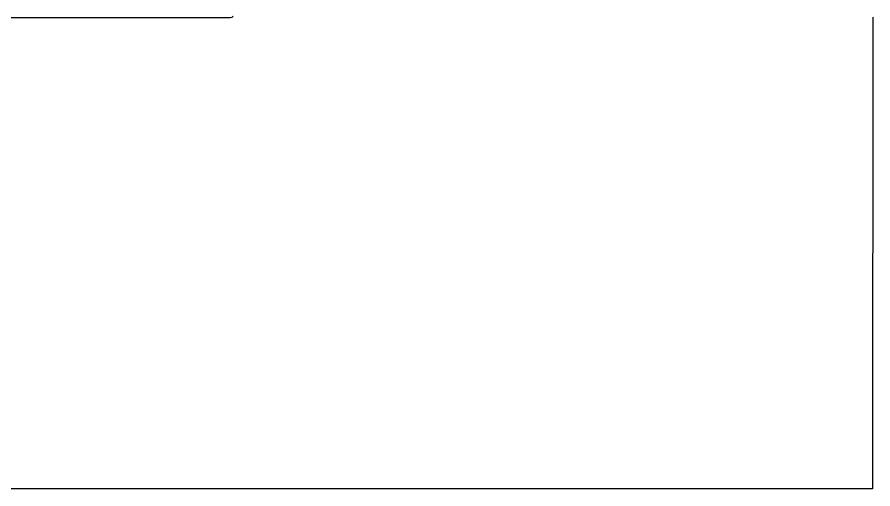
# Model space of a CAD drawing. Extents: x 0 to 3.78, y -0.8 to 2.03.
# Drawn here: x 2.316 to 3.776, y -0.803 to 0.001 of the extents above; entities that cross this region are included whole.
import ezdxf

# ---------------------------------------------------------------- set-up
doc = ezdxf.new("R2010")
doc.units = 0
doc.header["$MEASUREMENT"] = 0
doc.layers.add('BLACK', color=7, linetype='CONTINUOUS')

msp = doc.modelspace()

# ---------------------------------------------------------------- linework, layer by layer
at = {"layer": 'BLACK', "linetype": 'CONTINUOUS'}
for p, q in [((2.6792, 0), (0.1956, 0)), ((2.6821, 0.0008), (2.6792, 0)), ((2.6843, 0.0029), (2.6821, 0.0008)), ((3.7756, 0.0012), (3.7749, -0.8031)), ((3.7749, -0.8031), (-0.0001, -0.8031))]:
    msp.add_line(p, q, dxfattribs=at)

doc.saveas('drawing.dxf')
